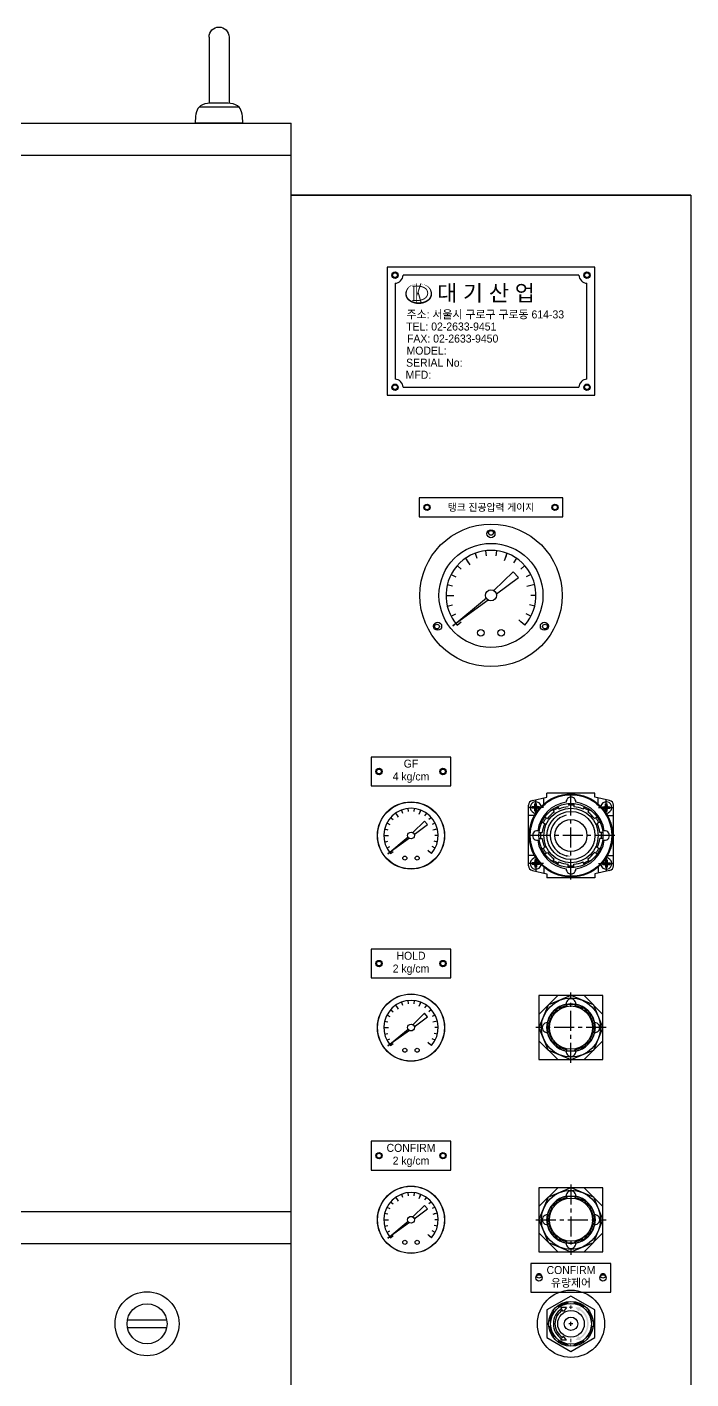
# Model space of a CAD drawing. Header units: millimetres. Extents: x 92843 to 114843, y 2721 to 9158.
# Drawn here: x 103358 to 103773, y 5549 to 6393 of the extents above; entities that cross this region are included whole.
import ezdxf
from ezdxf.enums import TextEntityAlignment as Align

# ---------------------------------------------------------------- set-up
doc = ezdxf.new("R2010")
doc.units = ezdxf.units.MM
doc.header["$LTSCALE"] = 10
doc.linetypes.add('ACAD_ISO03W100', pattern=[30, 12, -18])
doc.linetypes.add('CENTER', pattern=[2, 1.25, -0.25, 0.25, -0.25])
doc.layers.add('HIDDEN', color=2, linetype='ACAD_ISO03W100')
doc.layers.add('Layer2', color=7, linetype='Continuous')
doc.styles.get("Standard").update_dxf_attribs({"font": 'txt.shx'})
doc.styles.add('style1', font='')
doc.styles.add('style2', font='')
doc.styles.get('style1').set_extended_font_data('Gulim')
doc.styles.get('style2').set_extended_font_data('Gulim')

# ---------------------------------------------------------------- blocks, each defined once
blk = doc.blocks.new('아이볼트M16-전')
for p, q in [((8.74, 53.75), (8.74, 12.35)), ((21.24, 53.75), (21.24, 12.35)), ((2.49, 10), (27.49, 10)), ((0, 0), (29.98, 0))]:
    blk.add_line(p, q)
blk.add_arc((14.99, 53.75), 6.25, 0, 180)
blk.add_spline([(0, 0), (2.49, 10), (14.99, 12.5), (27.49, 10), (29.98, 0)], degree=3)
blk = doc.blocks.new('A$C12A72B25')
at = {"linetype": 'Continuous', "ltscale": 2}
for p, q in [((-250, -20), (-250, 990)), ((0, 970), (-250, 970))]:
    blk.add_line(p, q, dxfattribs=at)
blk.add_lwpolyline([(0, 0), (-250, 0), (-250, 970), (0, 970)], close=True, dxfattribs=at)
at = {"linetype": 'Continuous'}
for centre in [(-185, 920), (-65, 920), (-185, 850), (-65, 850), (-165, 775), (-85, 775), (-195, 610), (-155, 610), (-195, 490), (-155, 490), (-195, 370), (-155, 370), (-95, 295), (-55, 295)]:
    blk.add_circle(centre, 1.5, dxfattribs=at)
at = {"linetype": 'Continuous', "ltscale": 2}
for centre, radius in [((-125, 759), 1.5), ((-125, 720), 32.5), ((-158.77, 700.5), 1.5), ((-91.23, 700.5), 1.5), ((-175, 570), 21), ((-175, 450), 21), ((-175, 330), 21), ((-75, 265), 21)]:
    blk.add_circle(centre, radius, dxfattribs=at)
for centre, radius, start, end in [((-75, 591), 3, 355.90396, 184.09604), ((-75, 570), 21, 98.19209, 171.80791), ((-75, 570), 21, 8.19209, 81.80791), ((-96, 570), 3, 85.90396, 274.09604), ((-75, 570), 21, 188.19209, 261.80791), ((-75, 570), 21, 278.19209, 351.80791), ((-54, 570), 3, 265.90396, 94.09604), ((-75, 549), 3, 175.90396, 4.09604), ((-75, 450), 15, 101.47834, 168.52166), ((-75, 465), 3, 354.26083, 185.73917), ((-75, 450), 15, 11.47834, 78.52166), ((-90, 450), 3, 84.26083, 275.73917), ((-60, 450), 3, 264.26083, 95.73917), ((-75, 450), 15, 191.47834, 258.52166), ((-75, 450), 15, 281.47834, 348.52166), ((-75, 435), 3, 174.26083, 5.73917), ((-75, 345), 3, 354.26083, 185.73917), ((-75, 330), 15, 101.47834, 168.52166), ((-75, 330), 15, 11.47834, 78.52166), ((-90, 330), 3, 84.26083, 275.73917), ((-60, 330), 3, 264.26083, 95.73917), ((-75, 330), 15, 191.47834, 258.52166), ((-75, 330), 15, 281.47834, 348.52166), ((-75, 315), 3, 174.26083, 5.73917)]:
    blk.add_arc(centre, radius, start, end, dxfattribs=at)
blk = doc.blocks.new('A$C12677349')
at = {"linetype": 'Continuous', "ltscale": 2}
blk.add_lwpolyline([(-5, -6), (85, -6), (85, 6), (-5, 6)], close=True, dxfattribs=at)
at = {"linetype": 'Continuous'}
for centre in [(0, 0), (80, 0)]:
    blk.add_circle(centre, 2, dxfattribs=at)
at = {"layer": 'Layer2', "style": 'style1'}
blk.add_text('탱크 진공압력 게이지', height=4.5, dxfattribs=at).set_placement((40, 0), align=Align.MIDDLE_CENTER)
blk = doc.blocks.new('A$C11112CA2')
for p, q in [((-9.97, 26.3), (-8.8, 23.2)), ((-3.39, 27.92), (-2.99, 24.64)), ((3.39, 27.92), (2.99, 24.64)), ((9.97, 26.3), (8.8, 23.2)), ((-21.05, 18.65), (-18.58, 16.46)), ((-15.98, 23.15), (-14.1, 20.42)), ((-15.04, 21.79), (-13.16, 19.06)), ((9.39, 24.75), (8.21, 21.66)), ((15.98, 23.15), (14.1, 20.42)), ((21.05, 18.65), (18.58, 16.46)), ((-24.9, 13.07), (-21.97, 11.53)), ((1.73, 3.01), (13.87, 14.8)), ((3.36, 0.9), (17.18, 11.26)), ((17.18, 11.26), (13.87, 14.8)), ((24.9, 13.07), (21.97, 11.53)), ((-28.13, 0), (-24.82, 0)), ((-27.31, 6.73), (-24.1, 5.94)), ((-26.47, 0), (-23.16, 0)), ((25.7, 6.34), (22.49, 5.54)), ((27.31, 6.73), (24.1, 5.94)), ((28.13, 0), (24.82, 0)), ((-27.31, -6.73), (-24.1, -5.94)), ((-23.95, -18.98), (-2.91, -1.5)), ((-1.73, -2.91), (-23.95, -18.98)), ((27.31, -6.73), (24.1, -5.94)), ((-24.9, -13.07), (-21.97, -11.53)), ((19.81, -17.55), (17.34, -15.36)), ((21.05, -18.65), (18.58, -16.46)), ((24.9, -13.07), (21.97, -11.53))]:
    blk.add_line(p, q)
blk.add_lwpolyline([(-21.05, -18.65), (-18.58, -16.46)])
for centre, radius in [((0, 0), 44.5), ((0, 0), 32.5), ((0, 0), 3.47), ((-6.38, -23.39), 2.09), ((6.38, -23.39), 2.09)]:
    blk.add_circle(centre, radius)
at = {"linetype": 'Continuous', "ltscale": 2}
for centre in [(0, 38.5), (-33.34, -19.25), (33.34, -19.25)]:
    blk.add_circle(centre, 2.5, dxfattribs=at)
blk.add_arc((0, 0), 28.13, 318.46154, 221.53846)
blk = doc.blocks.new('A$C03941364')
for p, q in [((-12.72, 11.27), (-11.23, 9.95)), ((-9.66, 13.99), (-8.52, 12.34)), ((-9.09, 13.17), (-7.95, 11.52)), ((-6.03, 15.9), (-5.32, 14.03)), ((-2.05, 16.88), (-1.81, 14.89)), ((1.05, 1.82), (8.39, 8.95)), ((2.05, 16.88), (1.81, 14.89)), ((5.67, 14.96), (4.96, 13.09)), ((6.03, 15.9), (5.32, 14.03)), ((10.39, 6.81), (8.39, 8.95)), ((9.66, 13.99), (8.52, 12.34)), ((12.72, 11.27), (11.23, 9.95)), ((-17, 0), (-15, 0)), ((-16.51, 4.07), (-14.56, 3.59)), ((-16, 0), (-14, 0)), ((-15.05, 7.9), (-13.28, 6.97)), ((2.03, 0.54), (10.39, 6.81)), ((15.05, 7.9), (13.28, 6.97)), ((15.54, 3.83), (13.59, 3.35)), ((16.51, 4.07), (14.56, 3.59)), ((17, 0), (15, 0)), ((-16.51, -4.07), (-14.56, -3.59)), ((-15.05, -7.9), (-13.28, -6.97)), ((-14.48, -11.47), (-1.76, -0.9)), ((-1.04, -1.76), (-14.48, -11.47)), ((15.05, -7.9), (13.28, -6.97)), ((16.51, -4.07), (14.56, -3.59)), ((11.98, -10.61), (10.48, -9.28)), ((12.72, -11.27), (11.23, -9.95))]:
    blk.add_line(p, q)
blk.add_lwpolyline([(-12.72, -11.27), (-11.23, -9.95)])
for centre, radius in [((0, 0), 20.9), ((0, 0), 2.1), ((-3.86, -14.13), 1.26), ((3.86, -14.13), 1.26)]:
    blk.add_circle(centre, radius)
blk.add_arc((0, 0), 17, 318.46154, 221.53846)
blk = doc.blocks.new('A$C5BC87260')
for p, q in [((5.57, 51.66), (3.5, 42.5)), ((8.5, 54), (46.5, 54)), ((15, 50.3), (15, 54)), ((40, 50.3), (40, 54)), ((49.43, 51.66), (51.5, 42.5)), ((1, 12.5), (1, 42.5)), ((3.5, 42.5), (1, 42.5)), ((10, 49.5), (8.85, 50.01)), ((10, 49.5), (8.85, 48.99)), ((9.49, 50.65), (10, 49.5)), ((9.49, 48.35), (10, 49.5)), ((10, 49.5), (10.51, 50.65)), ((11.15, 50.01), (10, 49.5)), ((11.15, 48.99), (10, 49.5)), ((10, 49.5), (10.51, 48.35)), ((15.98, 43.85), (16.96, 42.16)), ((19.1, 45.65), (20.08, 43.96)), ((25.7, 47.42), (25.7, 45.46)), ((29.3, 47.42), (29.3, 45.46)), ((35.9, 45.65), (34.92, 43.96)), ((39.02, 43.85), (38.04, 42.16)), ((43.85, 50.01), (45, 49.5)), ((43.85, 48.99), (45, 49.5)), ((45, 49.5), (44.49, 50.65)), ((45, 49.5), (44.49, 48.35)), ((45.51, 50.65), (45, 49.5)), ((45, 49.5), (46.15, 50.01)), ((45.51, 48.35), (45, 49.5)), ((45, 49.5), (46.15, 48.99)), ((51.5, 42.5), (54, 42.5)), ((54, 12.5), (54, 42.5)), ((9.35, 35.9), (11.04, 34.92)), ((11.15, 39.02), (12.84, 38.04)), ((43.85, 39.02), (42.16, 38.04)), ((45.65, 35.9), (43.96, 34.92)), ((7.58, 29.3), (9.54, 29.3)), ((7.58, 25.7), (9.54, 25.7)), ((47.42, 25.7), (45.46, 25.7)), ((9.35, 19.1), (11.04, 20.08)), ((11.15, 15.98), (12.84, 16.96)), ((43.85, 15.98), (42.16, 16.96)), ((45.65, 19.1), (43.96, 20.08)), ((3.5, 12.5), (1, 12.5)), ((5.57, 3.34), (3.5, 12.5)), ((15.98, 11.15), (16.96, 12.84)), ((19.1, 9.35), (20.08, 11.04)), ((25.7, 7.58), (25.7, 9.54)), ((29.3, 7.58), (29.3, 9.54)), ((35.9, 9.35), (34.92, 11.04)), ((39.02, 11.15), (38.04, 12.84)), ((49.43, 3.34), (51.5, 12.5)), ((51.5, 12.5), (54, 12.5)), ((8.5, 1), (46.5, 1)), ((10, 5.5), (8.85, 6.01)), ((10, 5.5), (8.85, 4.99)), ((9.49, 6.65), (10, 5.5)), ((9.49, 4.35), (10, 5.5)), ((10, 5.5), (10.51, 6.65)), ((11.15, 6.01), (10, 5.5)), ((10, 5.5), (10.51, 4.35)), ((11.15, 4.99), (10, 5.5)), ((15, 4.7), (15, 1)), ((40, 4.7), (40, 1)), ((43.85, 6.01), (45, 5.5)), ((43.85, 4.99), (45, 5.5)), ((45, 5.5), (44.49, 6.65)), ((45, 5.5), (44.49, 4.35)), ((45.51, 6.65), (45, 5.5)), ((45, 5.5), (46.15, 6.01)), ((45, 5.5), (46.15, 4.99)), ((45.51, 4.35), (45, 5.5))]:
    blk.add_line(p, q)
at = {"linetype": 'Continuous'}
for p, q in [((9.49, 50.65), (9.49, 51.73)), ((10.51, 51.73), (9.49, 51.73)), ((10.51, 50.65), (10.51, 51.73)), ((44.49, 51.73), (45.51, 51.73)), ((44.49, 50.65), (44.49, 51.73)), ((45.51, 50.65), (45.51, 51.73)), ((7.83, 44.5), (3.95, 44.5)), ((8.85, 50.01), (7.77, 50.01)), ((7.77, 48.99), (7.77, 50.01)), ((8.85, 48.99), (7.77, 48.99)), ((9.49, 47.27), (9.49, 48.35)), ((10.51, 47.27), (9.49, 47.27)), ((10.51, 47.27), (10.51, 48.35)), ((12.23, 50.01), (11.15, 50.01)), ((12.23, 48.99), (11.15, 48.99)), ((12.23, 48.99), (12.23, 50.01)), ((42.77, 48.99), (42.77, 50.01)), ((42.77, 50.01), (43.85, 50.01)), ((42.77, 48.99), (43.85, 48.99)), ((44.49, 47.27), (44.49, 48.35)), ((44.49, 47.27), (45.51, 47.27)), ((45.51, 47.27), (45.51, 48.35)), ((46.15, 50.01), (47.23, 50.01)), ((46.15, 48.99), (47.23, 48.99)), ((47.17, 44.5), (51.05, 44.5)), ((47.23, 48.99), (47.23, 50.01)), ((7.83, 10.5), (3.95, 10.5)), ((47.17, 10.5), (51.05, 10.5)), ((8.85, 6.01), (7.77, 6.01)), ((7.77, 6.01), (7.77, 4.99)), ((8.85, 4.99), (7.77, 4.99)), ((10.51, 7.73), (9.49, 7.73)), ((9.49, 7.73), (9.49, 6.65)), ((9.49, 4.35), (9.49, 3.27)), ((10.51, 3.27), (9.49, 3.27)), ((10.51, 7.73), (10.51, 6.65)), ((10.51, 4.35), (10.51, 3.27)), ((12.23, 6.01), (11.15, 6.01)), ((12.23, 4.99), (11.15, 4.99)), ((12.23, 6.01), (12.23, 4.99)), ((42.77, 6.01), (43.85, 6.01)), ((42.77, 6.01), (42.77, 4.99)), ((42.77, 4.99), (43.85, 4.99)), ((44.49, 7.73), (45.51, 7.73)), ((44.49, 7.73), (44.49, 6.65)), ((44.49, 4.35), (44.49, 3.27)), ((44.49, 3.27), (45.51, 3.27)), ((45.51, 7.73), (45.51, 6.65)), ((45.51, 4.35), (45.51, 3.27)), ((46.15, 6.01), (47.23, 6.01)), ((46.15, 4.99), (47.23, 4.99)), ((47.23, 6.01), (47.23, 4.99))]:
    blk.add_line(p, q, dxfattribs=at)
at = {"color": 2, "linetype": 'CENTER'}
for p, q in [((10, 44.73), (10, 54.27)), ((27.5, 0), (27.5, 55)), ((45, 44.73), (45, 54.27)), ((14.77, 49.5), (5.23, 49.5)), ((40.23, 49.5), (49.77, 49.5)), ((0, 27.5), (55, 27.5)), ((10, 10.27), (10, 0.73)), ((45, 10.27), (45, 0.73)), ((14.77, 5.5), (5.23, 5.5)), ((40.23, 5.5), (49.77, 5.5))]:
    blk.add_line(p, q, dxfattribs=at)
for radius in [26, 25.5, 20, 17, 15, 10]:
    blk.add_circle((27.5, 27.5), radius)
for centre, radius, start, end in [((8.5, 51), 3, 90, 167.24522), ((10, 49.5), 3.5, 358.49592, 258.50539), ((45, 49.5), 3.5, 281.49461, 181.50408), ((46.5, 51), 3, 12.75478, 90), ((27.5, 27.5), 19.05, 114.57908, 125.42092), ((27.5, 27.5), 18.05, 95.72217, 114.27783), ((27.5, 27.5), 19.05, 84.57908, 95.42092), ((27.5, 27.5), 18.05, 65.72217, 84.27783), ((27.5, 27.5), 19.05, 54.57908, 65.42092), ((27.5, 27.5), 18.05, 155.72217, 174.27783), ((27.5, 27.5), 19.05, 144.57908, 155.42092), ((27.5, 27.5), 18.05, 125.72217, 144.27783), ((27.5, 27.5), 18.05, 35.72217, 54.27783), ((27.5, 27.5), 19.05, 24.57908, 35.42092), ((27.5, 27.5), 18.05, 5.72217, 24.27783), ((27.5, 27.5), 19.05, 174.57908, 185.42092), ((27.5, 27.5), 18.05, 185.72217, 204.27783), ((27.5, 27.5), 18.05, 335.72217, 354.27783), ((27.5, 27.5), 19.05, 354.57908, 5.42092), ((27.5, 27.5), 19.05, 204.57908, 215.42092), ((27.5, 27.5), 18.05, 215.72217, 234.27783), ((27.5, 27.5), 18.05, 305.72217, 324.27783), ((27.5, 27.5), 19.05, 324.57908, 335.42092), ((10, 5.5), 3.5, 101.49461, 1.50408), ((27.5, 27.5), 19.05, 234.57908, 245.42092), ((27.5, 27.5), 18.05, 245.72217, 264.27783), ((27.5, 27.5), 19.05, 264.57908, 275.42092), ((27.5, 27.5), 18.05, 275.72217, 294.27783), ((27.5, 27.5), 19.05, 294.57908, 305.42092), ((45, 5.5), 3.5, 178.49592, 78.50539), ((8.5, 4), 3, 192.75478, 270), ((46.5, 4), 3, 270, 347.24522)]:
    blk.add_arc(centre, radius, start, end)
at = {"linetype": 'Continuous'}
for centre, start, end in [((8.85, 50.65), 270, 0), ((8.85, 48.35), 0, 90), ((11.15, 50.65), 180, 270), ((11.15, 48.35), 90, 180), ((43.85, 50.65), 270, 0), ((43.85, 48.35), 0, 90), ((46.15, 50.65), 180, 270), ((46.15, 48.35), 90, 180), ((8.85, 6.65), 270, 0), ((8.85, 4.35), 0, 90), ((11.15, 6.65), 180, 270), ((11.15, 4.35), 90, 180), ((43.85, 6.65), 270, 0), ((43.85, 4.35), 0, 90), ((46.15, 6.65), 180, 270), ((46.15, 4.35), 90, 180)]:
    blk.add_arc(centre, 0.636, start, end, dxfattribs=at)
at = {"color": 2}
blk.add_arc((27.5, 27.5), 13, 13.25162, 166.74838, dxfattribs=at)
blk.add_solid([(15.34, 30.42), (14.35, 30.54), (14.5, 27.5)], dxfattribs=at)
blk = doc.blocks.new('A$C69153886')
at = {"color": 2, "linetype": 'CENTER'}
for p, q in [((22, 0), (22, 44)), ((0, 22), (44, 22))]:
    blk.add_line(p, q, dxfattribs=at)
for p, q in [((13.72, 42), (2, 30.28)), ((2, 42), (2, 2)), ((42, 42), (2, 42)), ((7.82, 36.1), (2, 22.06)), ((21.94, 42), (7.9, 36.18)), ((15.1, 33.6), (14.61, 34.3)), ((19.21, 35.21), (19.21, 36.76)), ((19.5, 36.28), (19.21, 36.76)), ((36.1, 36.18), (22.06, 42)), ((24.5, 36.28), (24.79, 36.76)), ((24.5, 36.28), (24.79, 35.21)), ((24.79, 35.21), (24.79, 36.76)), ((28.9, 33.6), (29.39, 34.3)), ((42, 30.28), (30.28, 42)), ((42, 22.06), (36.18, 36.1)), ((42, 2), (42, 42)), ((10.4, 28.9), (9.7, 29.39)), ((11.55, 30.54), (10.84, 31.03)), ((13.46, 32.45), (12.97, 33.16)), ((30.54, 32.45), (31.03, 33.16)), ((32.45, 30.54), (33.16, 31.03)), ((33.6, 28.9), (34.3, 29.39)), ((2, 21.94), (7.82, 7.9)), ((8.79, 24.79), (7.24, 24.79)), ((7.72, 24.5), (7.24, 24.79)), ((7.72, 19.5), (7.24, 19.21)), ((8.79, 19.21), (7.24, 19.21)), ((7.72, 24.5), (8.79, 24.79)), ((35.21, 24.79), (36.76, 24.79)), ((36.28, 19.5), (35.21, 19.21)), ((35.21, 19.21), (36.76, 19.21)), ((36.18, 7.9), (42, 21.94)), ((36.28, 24.5), (36.76, 24.79)), ((36.28, 19.5), (36.76, 19.21)), ((2, 13.72), (13.72, 2)), ((10.4, 15.1), (9.7, 14.61)), ((11.55, 13.46), (10.84, 12.97)), ((13.46, 11.55), (12.97, 10.84)), ((15.1, 10.4), (14.61, 9.7)), ((19.5, 7.72), (19.21, 8.79)), ((19.21, 8.79), (19.21, 7.24)), ((24.79, 8.79), (24.79, 7.24)), ((28.9, 10.4), (29.39, 9.7)), ((30.28, 2), (42, 13.72)), ((30.54, 11.55), (31.03, 10.84)), ((32.45, 13.46), (33.16, 12.97)), ((33.6, 15.1), (34.3, 14.61)), ((2, 2), (42, 2)), ((7.9, 7.82), (21.94, 2)), ((19.5, 7.72), (19.21, 7.24)), ((22.06, 2), (36.1, 7.82)), ((24.5, 7.72), (24.79, 7.24))]:
    blk.add_line(p, q)
at = {"linetype": 'Continuous'}
for p, q in [((19.5, 36.28), (19.21, 35.21)), ((7.72, 19.5), (8.79, 19.21)), ((36.28, 24.5), (35.21, 24.79)), ((24.5, 7.72), (24.79, 8.79))]:
    blk.add_line(p, q, dxfattribs=at)
for radius in [18.5, 15.02, 13.5]:
    blk.add_circle((22, 22), radius)
for centre, radius, start, end in [((22, 22), 20, 134.83165, 135.16835), ((13.54, 33.56), 0.7, 126.20155, 215), ((22, 22), 14.5, 123.75283, 126.24717), ((14.03, 33.9), 0.7, 35, 123.79845), ((14.33, 33.47), 0.7, 35, 123.75283), ((22, 22), 14.02, 101.4667, 120.90933), ((22, 22), 14.5, 80.07181, 99.92819), ((22, 22), 20, 89.83165, 90.16835), ((22, 22), 14.02, 59.09067, 78.5333), ((29.67, 33.47), 0.7, 56.24717, 145), ((29.97, 33.9), 0.7, 56.20155, 145), ((22, 22), 14.5, 53.75283, 56.24717), ((30.46, 33.56), 0.7, 325, 53.79845), ((22, 22), 20, 44.83165, 45.16835), ((22, 22), 14.02, 149.09067, 168.5333), ((10.1, 29.97), 0.7, 146.20155, 235), ((10.53, 29.67), 0.7, 146.24717, 235), ((10.44, 30.46), 0.7, 55, 143.79845), ((22, 22), 14.5, 143.75283, 146.24717), ((10.87, 30.16), 0.7, 55, 143.75283), ((22, 22), 14.02, 129.09067, 140.90933), ((13.84, 33.13), 0.7, 126.24717, 215), ((30.16, 33.13), 0.7, 325, 53.75283), ((22, 22), 14.02, 39.09067, 50.90933), ((33.13, 30.16), 0.7, 36.24717, 125), ((33.56, 30.46), 0.7, 36.20155, 125), ((22, 22), 14.5, 33.75283, 36.24717), ((33.47, 29.67), 0.7, 305, 33.75283), ((22, 22), 14.02, 11.4667, 30.90933), ((33.9, 29.97), 0.7, 305, 33.79845), ((22, 22), 20, 179.83165, 180.16835), ((22, 22), 14.5, 170.07181, 189.92819), ((22, 22), 14.02, 191.4667, 210.90933), ((22, 22), 14.02, 329.09067, 348.5333), ((22, 22), 14.5, 350.07181, 9.92819), ((22, 22), 20, 359.83165, 0.16835), ((10.1, 14.03), 0.7, 125, 213.79845), ((10.53, 14.33), 0.7, 125, 213.75283), ((10.44, 13.54), 0.7, 216.20155, 305), ((22, 22), 14.5, 213.75283, 216.24717), ((10.87, 13.84), 0.7, 216.24717, 305), ((22, 22), 14.02, 219.09067, 230.90933), ((13.54, 10.44), 0.7, 145, 233.79845), ((13.84, 10.87), 0.7, 145, 233.75283), ((22, 22), 14.5, 233.75283, 236.24717), ((14.03, 10.1), 0.7, 236.20155, 325), ((14.33, 10.53), 0.7, 236.24717, 325), ((22, 22), 14.02, 239.09067, 258.5333), ((22, 22), 14.02, 281.4667, 300.90933), ((29.67, 10.53), 0.7, 215, 303.75283), ((29.97, 10.1), 0.7, 215, 303.79845), ((22, 22), 14.5, 303.75283, 306.24717), ((30.16, 10.87), 0.7, 306.24717, 35), ((22, 22), 14.02, 309.09067, 320.90933), ((30.46, 10.44), 0.7, 306.20155, 35), ((33.13, 13.84), 0.7, 235, 323.75283), ((33.56, 13.54), 0.7, 235, 323.79845), ((22, 22), 14.5, 323.75283, 326.24717), ((33.47, 14.33), 0.7, 326.24717, 55), ((33.9, 14.03), 0.7, 326.20155, 55), ((22, 22), 20, 224.83165, 225.16835), ((22, 22), 14.5, 260.07181, 279.92819), ((22, 22), 20, 269.83165, 270.16835), ((22, 22), 20, 314.83165, 315.16835)]:
    blk.add_arc(centre, radius, start, end)
blk = doc.blocks.new('A$C61107681')
at = {"linetype": 'Continuous'}
blk.add_lwpolyline([(-5, -9), (45, -9), (45, 9), (-5, 9)], close=True, dxfattribs=at)
for centre in [(0, 0), (40, 0)]:
    blk.add_circle(centre, 2, dxfattribs=at)
at = {"layer": 'Layer2', "style": 'style1'}
for s, p in [('GF', (20, 0.89)), ('4 kg/cm', (20, -7.11))]:
    blk.add_text(s, height=5, dxfattribs=at).set_placement(p, align=Align.BOTTOM_CENTER)
blk = doc.blocks.new('A$C718139CC')
at = {"linetype": 'Continuous'}
blk.add_lwpolyline([(-5, -9), (45, -9), (45, 9), (-5, 9)], close=True, dxfattribs=at)
for centre in [(0, 0), (40, 0)]:
    blk.add_circle(centre, 2, dxfattribs=at)
at = {"layer": 'Layer2', "style": 'style1'}
for s, p in [('HOLD', (20, 0.89)), ('2 kg/cm', (20, -7.11))]:
    blk.add_text(s, height=5, dxfattribs=at).set_placement(p, align=Align.BOTTOM_CENTER)
blk = doc.blocks.new('A$C68531757')
at = {"linetype": 'Continuous'}
blk.add_lwpolyline([(-5, -9), (45, -9), (45, 9), (-5, 9)], close=True, dxfattribs=at)
for centre in [(0, 0), (40, 0)]:
    blk.add_circle(centre, 2, dxfattribs=at)
at = {"layer": 'Layer2', "style": 'style1'}
for s, p in [('CONFIRM', (20, 0.89)), ('2 kg/cm', (20, -7.11))]:
    blk.add_text(s, height=5, dxfattribs=at).set_placement(p, align=Align.BOTTOM_CENTER)
blk = doc.blocks.new('A$C1FA97E8D')
at = {"linetype": 'Continuous'}
blk.add_lwpolyline([(-5, -9), (45, -9), (45, 9), (-5, 9)], close=True, dxfattribs=at)
for centre in [(0, 0), (40, 0)]:
    blk.add_circle(centre, 2, dxfattribs=at)
at = {"layer": 'Layer2', "style": 'style1'}
for s, p in [('CONFIRM', (20, 0.89)), ('유량제어', (20, -7.11))]:
    blk.add_text(s, height=5, dxfattribs=at).set_placement(p, align=Align.BOTTOM_CENTER)
blk = doc.blocks.new('A$C3BEB42B3')
h = blk.add_hatch(color=256)
h.paths.add_polyline_path([(11.02, 0), (10.02, 0, -0.26026), (5.26, -8.53), (4.76, -7.66), (2.72, -10.16), (6.26, -10.26), (5.76, -9.4, 0.260956)])
h.paths.add_polyline_path([(10.02, 0), (11.02, 0, 0.260956), (5.76, 9.4), (6.26, 10.26), (2.72, 10.16), (4.76, 7.66), (5.26, 8.53, -0.26026)])
for p, q in [((-10.64, 7.81), (-10.97, 8.7)), ((-8.7, 10.97), (-7.81, 10.64)), ((-2.72, 10.16), (-6.26, 10.26)), ((-5.76, 9.4), (-6.26, 10.26)), ((-4.76, 7.66), (-5.26, 8.53)), ((-2.72, 10.16), (-4.76, 7.66)), ((-2, 13.05), (-1.6, 13.91)), ((1.6, 13.91), (2, 13.05)), ((7.81, 10.64), (8.7, 10.97)), ((10.97, 8.7), (10.64, 7.81)), ((-13.91, 1.6), (-13.05, 2)), ((1.25, 0), (-1.25, 0)), ((0, -1.25), (0, 1.25)), ((13.05, 2), (13.91, 1.6)), ((-13.05, -2), (-13.91, -1.6)), ((-10.97, -8.7), (-10.64, -7.81)), ((-5.26, -8.53), (-4.76, -7.66)), ((-2.72, -10.16), (-4.76, -7.66)), ((10.64, -7.81), (10.97, -8.7)), ((13.91, -1.6), (13.05, -2)), ((-7.81, -10.64), (-8.7, -10.97)), ((-6.26, -10.26), (-5.76, -9.4)), ((-2.72, -10.16), (-6.26, -10.26)), ((-1.6, -13.91), (-2, -13.05)), ((2, -13.05), (1.6, -13.91)), ((8.7, -10.97), (7.81, -10.64))]:
    blk.add_line(p, q)
for radius in [14, 12.75, 8.3, 4.2]:
    blk.add_circle((0, 0), radius)
for radius, start, end in [(11.02, 121.49787, 238.50213), (10.02, 121.64739, 238.35261), (13.2, 98.71474, 126.28526), (13.2, 53.71474, 81.46093), (13.2, 143.71474, 171.28526), (13.2, 8.71474, 36.28526), (13.2, 188.71474, 216.28526), (13.2, 323.71474, 351.28526), (13.2, 233.71474, 261.28526), (13.2, 268.91406, 270), (13.2, 278.53907, 306.28526)]:
    blk.add_arc((0, 0), radius, start, end)
at = {"layer": 'HIDDEN'}
blk.add_lwpolyline([(15, 8.66), (0, 17.32), (-15, 8.66), (-15, -8.66), (0, -17.32), (15, -8.66)], close=True, dxfattribs=at)
at = {"char_height": 2.5, "width": 4.3177, "attachment_point": 5, "rotation": 270}
for s, insert in [('+', (0.12, 10.38)), ('-', (0.12, -10.46))]:
    blk.add_mtext(s, dxfattribs=dict(at, insert=insert))
blk = doc.blocks.new('A$C506A7898')
at = {"linetype": 'Continuous', "ltscale": 2}
for name, p in [('A$C12677349', (30, 405)), ('A$C11112CA2', (70, 350)), ('A$C61107681', (0, 240)), ('A$C03941364', (20, 200)), ('A$C718139CC', (0, 120)), ('A$C03941364', (20, 80)), ('A$C68531757', (0, 0)), ('A$C03941364', (20, -40)), ('A$C1FA97E8D', (100, -76.33))]:
    blk.add_blockref(name, p, dxfattribs=at)
for name, p, rotation in [('A$C5BC87260', (147.5, 172.5), 90), ('A$C69153886', (142, 58), 90), ('A$C69153886', (98, -18), 270)]:
    blk.add_blockref(name, p, dxfattribs=dict(at, rotation=rotation))
at = {"ltscale": 2}
blk.add_blockref('A$C3BEB42B3', (120, -105), dxfattribs=at)
blk = doc.blocks.new('A$C6C5550B9')
at = {"linetype": 'Continuous'}
blk.add_lwpolyline([(-5, -5), (125, -5), (125, 75), (-5, 75)], close=True, dxfattribs=at)
for points in [[(115, 70), (5, 70)], [(0, 65), (0, 5)], [(120, 5), (120, 65)], [(5, 0), (115, 0)]]:
    blk.add_lwpolyline(points, dxfattribs=at)
at = {"color": 1, "lineweight": 20}
blk.add_lwpolyline([(12.76, 64.2, 0, 0.473, 0.192812), (8.57, 62.41, 0.473, 0.932, 0.199517), (6.88, 58.34, 0.932, 0.932, 0.237896), (8.84, 54.44, 0.932, 0.932, 0.1605), (14.81, 52.47, 0.932, 0.932, 0.1605), (20.77, 54.44, 0.932, 0.932, 0.237896), (22.74, 58.34, 0.932, 0.473, 0.199517), (21.04, 62.41, 0.473, 0, 0.192812), (16.85, 64.2, 0, 0, 0)], format="xyseb", dxfattribs=at)
at = {"color": 1, "lineweight": 20, "const_width": 0.621}
for points in [[(10.74, 63.15), (13.27, 63.25), (15.37, 63.11), (17.05, 62.74), (18.36, 62.18), (19.32, 61.48), (19.97, 60.66), (20.33, 59.76), (20.45, 58.81), (20.33, 57.85), (19.97, 56.92), (19.32, 56.05), (18.36, 55.3), (17.05, 54.7), (15.37, 54.28), (13.27, 54.1), (10.74, 54.2)], [(11.69, 54.22), (11.69, 63.17)]]:
    blk.add_lwpolyline(points, dxfattribs=at)
at = {"linetype": 'Continuous'}
for centre in [(0, 70), (120, 70), (0, 0), (120, 0)]:
    blk.add_circle(centre, 2, dxfattribs=at)
for centre, start, end in [((0, 70), 270, 0), ((120, 70), 180, 270), ((0, 0), 0, 90), ((120, 0), 90, 180)]:
    blk.add_arc(centre, 5, start, end, dxfattribs=at)
at = {"layer": 'Layer2', "color": 1, "lineweight": 20, "style": 'style1', "width": 0.379843}
blk.add_text('K', height=12.41, dxfattribs=at).set_placement((12.76, 52.47), (16.85, 52.47), align=Align.FIT)
at = {"layer": 'Layer2', "style": 'style2'}
for s, height, p in [('대 기 산 업', 10, (26.33, 53.93)), ('주소: 서울시 구로구 구로동 614-33', 5, (7.21, 43)), ('TEL: 02-2633-9451', 5, (7, 35.44)), ('MODEL:', 5, (7.21, 20.38)), ('FAX: 02-2633-9450', 5, (7.5, 27.91)), ('SERIAL No:', 5, (6.92, 12.85)), ('MFD: ', 5, (6.64, 5.32))]:
    blk.add_text(s, height=height, dxfattribs=at).set_placement(p)

msp = doc.modelspace()

# ---------------------------------------------------------------- linework, layer by layer
at = {"linetype": 'Continuous', "ltscale": 2}
for p, q in [((102772.66, 6333.4), (103522.66, 6333.4)), ((103522.66, 5653.4), (102772.66, 5653.4)), ((103522.66, 5633.4), (102772.66, 5633.4))]:
    msp.add_line(p, q, dxfattribs=at)
at = {"linetype": 'Continuous'}
msp.add_line((103522.66, 4683.4), (103522.66, 6333.4), dxfattribs=at)
at = {"linetype": 'Continuous', "ltscale": 3}
msp.add_line((102772.66, 6313.4), (103522.66, 6313.4), dxfattribs=at)
for points in [[(103420.41, 5585.9), (103444.9, 5585.9)], [(103444.9, 5580.9), (103420.41, 5580.9)]]:
    msp.add_lwpolyline(points)
for radius in [20, 12.5]:
    msp.add_circle((103432.66, 5583.4), radius)

# ---------------------------------------------------------------- block references
at = {"linetype": 'Continuous', "ltscale": 2, "xscale": -1}
msp.add_blockref('아이볼트M16-전', (103492.65, 6333.4), dxfattribs=at)
at = {"ltscale": 2}
for name, p in [('A$C12A72B25', (103772.66, 5318.4)), ('A$C506A7898', (103577.66, 5688.4))]:
    msp.add_blockref(name, p, dxfattribs=at)
at = {"linetype": 'Continuous', "ltscale": 2}
msp.add_blockref('A$C6C5550B9', (103587.66, 6168.4), dxfattribs=at)

doc.saveas('drawing.dxf')
